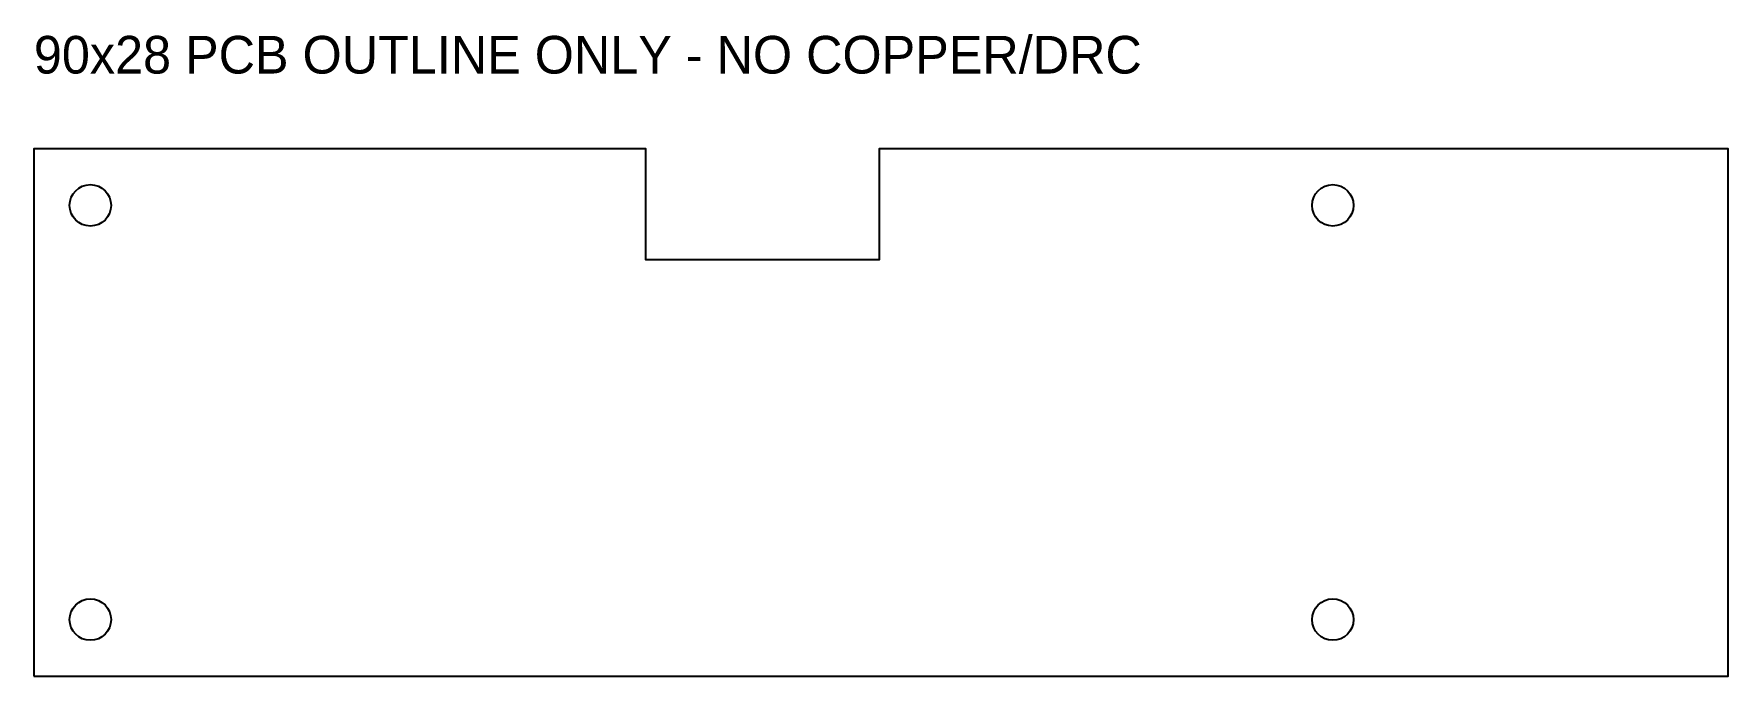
# Model space of a CAD drawing. Header units: metres. Extents: x 0 to 90, y 0 to 34.1.
import ezdxf

# ---------------------------------------------------------------- set-up
doc = ezdxf.new("R2010")
doc.units = ezdxf.units.M

msp = doc.modelspace()

# ---------------------------------------------------------------- linework, layer by layer
msp.add_lwpolyline([(0, 0), (90, 0), (90, 28), (44.9, 28), (44.9, 22.1), (32.5, 22.1), (32.5, 28), (0, 28)], close=True)
for centre in [(3, 25), (69, 25), (3, 3), (69, 3)]:
    msp.add_circle(centre, 1.1)

# ---------------------------------------------------------------- texts
msp.add_text('90x28 PCB OUTLINE ONLY - NO COPPER/DRC', height=2).set_placement((0, 32))

doc.saveas('drawing.dxf')
